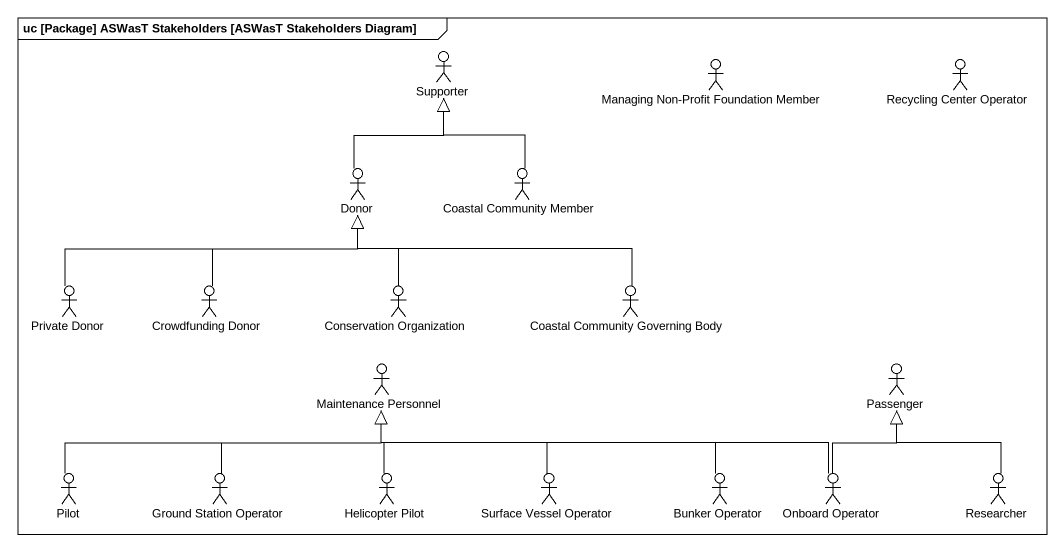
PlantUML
@startuml
mainframe uc [Package] ASWasT Stakeholders [ASWasT Stakeholders Diagram]
actor Supporter
actor "Managing Non-Profit Foundation Member" as Managing_Non_Profit
actor "Recycling Center Operator" as Recycling_Center_Operator
actor Donor
actor "Coastal Community Member" as Coastal_Community_Member
actor "Private Donor" as Private_Donor
actor "Crowdfunding Donor" as Crowdfunding_Donor
actor "Conservation Organization" as Conservation_Organization
actor "Coastal Community Governing Body" as Coastal_Community_Governing
actor "Maintenance Personnel" as Maintenance_Personnel
actor Passenger
actor Pilot
actor "Ground Station Operator" as Ground_Station_Operator
actor "Helicopter Pilot" as Helicopter_Pilot
actor "Surface Vessel Operator" as Surface_Vessel_Operator
actor "Bunker Operator" as Bunker_Operator
actor "Onboard Operator" as Onboard_Operator
actor Researcher
Donor -up-|> Supporter
Coastal_Community_Member -up-|> Supporter
Private_Donor -right-|> Donor
Crowdfunding_Donor -up-|> Donor
Conservation_Organization -up-|> Donor
Coastal_Community_Governing -left-|> Donor
Pilot -right-|> Maintenance_Personnel
Ground_Station_Operator -up-|> Maintenance_Personnel
Helicopter_Pilot -up-|> Maintenance_Personnel
Surface_Vessel_Operator -up-|> Maintenance_Personnel
Bunker_Operator -left-|> Maintenance_Personnel
Onboard_Operator -left-|> Maintenance_Personnel
Onboard_Operator -up-|> Passenger
Researcher -up-|> Passenger
@enduml
